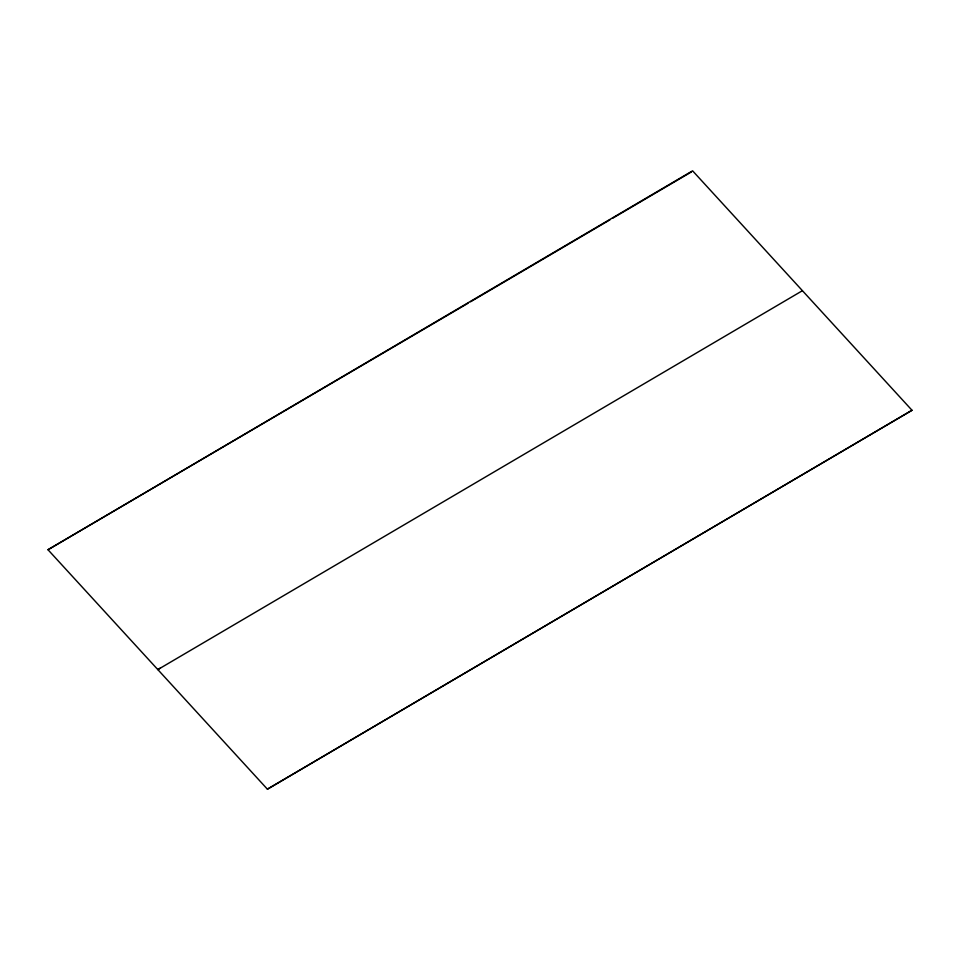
<?xml version="1.0" encoding="UTF-8"?>
<svg xmlns="http://www.w3.org/2000/svg" width="960" height="960" viewBox="0 0 960 960"><rect width="100%" height="100%" fill="white"/><g stroke="black" fill="none" stroke-linecap="round" stroke-linejoin="round"><path stroke-width="1.44" d="M48 549.732L692.592 170.82L912 410.268L267.408 789.18L48 549.732L467.988 303.276M470.568 301.752L610.08 219.744M612.66 218.22L691.464 171.9M160.368 668.1L157.788 669.624L802.38 290.712M912 410.268L267.408 789.18"/></g></svg>
